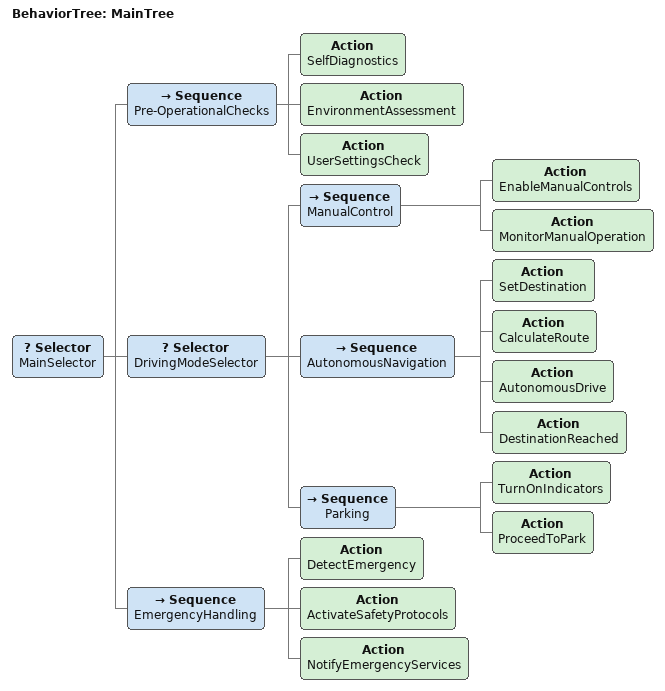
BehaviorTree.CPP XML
<root main_tree_to_execute="MainTree">
    <BehaviorTree ID="MainTree">
        <Selector name="MainSelector">
            <Sequence name="Pre-OperationalChecks">
                <Action name="SelfDiagnostics"/>
                <Action name="EnvironmentAssessment"/>
                <Action name="UserSettingsCheck"/>
            </Sequence>
            <Selector name="DrivingModeSelector">
                <Sequence name="ManualControl">
                    <Action name="EnableManualControls"/>
                    <Action name="MonitorManualOperation"/>
                </Sequence>
                <Sequence name="AutonomousNavigation">
                    <Action name="SetDestination"/>
                    <Action name="CalculateRoute"/>
                    <Action name="AutonomousDrive"/>
                    <Action name="DestinationReached"/>
                </Sequence>
                <Sequence name="Parking">
                    <Action name="TurnOnIndicators"/>
                    <Action name="ProceedToPark"/>
                </Sequence>
            </Selector>
            <Sequence name="EmergencyHandling">
                <Action name="DetectEmergency"/>
                <Action name="ActivateSafetyProtocols"/>
                <Action name="NotifyEmergencyServices"/>
            </Sequence>
        </Selector>
    </BehaviorTree>
</root>
